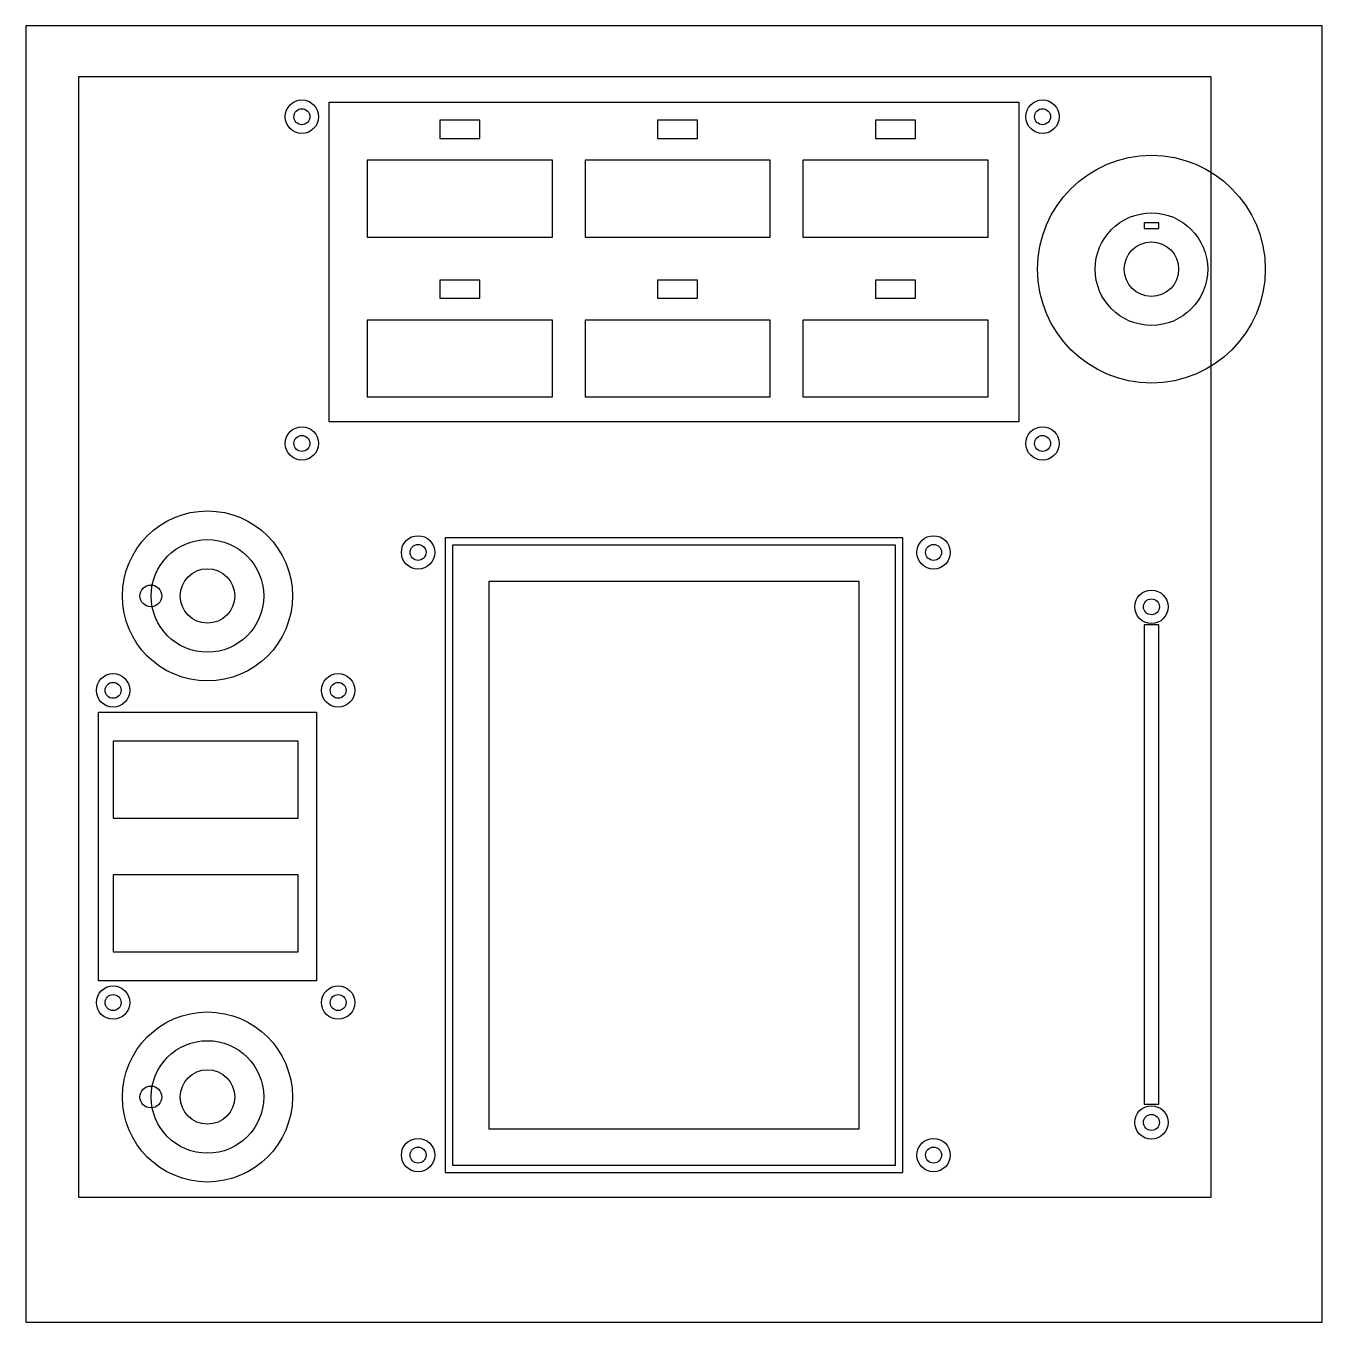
# Model space of a CAD drawing. Header units: millimetres. Extents: x 10 to 188, y 70 to 248.
import ezdxf

# ---------------------------------------------------------------- set-up
doc = ezdxf.new("R2010")
doc.units = ezdxf.units.MM
for name, color, linetype, lineweight, true_color in [('COM - Holes', 7, 'CONTINUOUS', 25, 0x000000), ('EXT - Holes', 7, 'CONTINUOUS', 25, 0x000000), ('EXT - Knob outline', 7, 'CONTINUOUS', 25, 0x000000), ('EXT - Outline', 7, 'CONTINUOUS', 25, 0x000000), ('INT - 1.5mm milling', 7, 'CONTINUOUS', 25, 0x000000), ('INT - Holes', 7, 'CONTINUOUS', 25, 0x000000), ('INT - M2 countersinks', 7, 'CONTINUOUS', 25, 0x000000), ('INT - Outline', 7, 'CONTINUOUS', 25, 0x000000)]:
    doc.layers.add(name, color=color, linetype=linetype, lineweight=lineweight, true_color=true_color)

msp = doc.modelspace()

# ---------------------------------------------------------------- linework, layer by layer
at = {"layer": 'COM - Holes'}
for p, q in [((166, 166), (164, 166)), ((164, 166), (164, 100)), ((166, 100), (166, 166)), ((164, 100), (166, 100))]:
    msp.add_line(p, q, dxfattribs=at)
at = {"layer": 'EXT - Holes'}
for p, q in [((72.5, 235.5), (67, 235.5)), ((67, 235.5), (67, 233)), ((72.5, 233), (72.5, 235.5)), ((102.5, 235.5), (97, 235.5)), ((97, 235.5), (97, 233)), ((102.5, 233), (102.5, 235.5)), ((132.5, 235.5), (127, 235.5)), ((127, 235.5), (127, 233)), ((132.5, 233), (132.5, 235.5)), ((67, 233), (72.5, 233)), ((97, 233), (102.5, 233)), ((127, 233), (132.5, 233)), ((82.5, 230), (57, 230)), ((57, 230), (57, 219.4)), ((82.5, 219.4), (82.5, 230)), ((112.5, 230), (87, 230)), ((87, 230), (87, 219.4)), ((112.5, 219.4), (112.5, 230)), ((142.5, 230), (117, 230)), ((117, 230), (117, 219.4)), ((142.5, 219.4), (142.5, 230)), ((57, 219.4), (82.5, 219.4)), ((87, 219.4), (112.5, 219.4)), ((117, 219.4), (142.5, 219.4)), ((67, 213.5), (67, 211)), ((72.5, 213.5), (67, 213.5)), ((72.5, 211), (72.5, 213.5)), ((102.5, 213.5), (97, 213.5)), ((97, 213.5), (97, 211)), ((102.5, 211), (102.5, 213.5)), ((132.5, 213.5), (127, 213.5)), ((127, 213.5), (127, 211)), ((132.5, 211), (132.5, 213.5)), ((67, 211), (72.5, 211)), ((97, 211), (102.5, 211)), ((127, 211), (132.5, 211)), ((82.5, 208), (57, 208)), ((57, 208), (57, 197.4)), ((82.5, 197.4), (82.5, 208)), ((112.5, 208), (87, 208)), ((87, 208), (87, 197.4)), ((112.5, 197.4), (112.5, 208)), ((142.5, 208), (117, 208)), ((117, 208), (117, 197.4)), ((142.5, 197.4), (142.5, 208)), ((57, 197.4), (82.5, 197.4)), ((87, 197.4), (112.5, 197.4)), ((117, 197.4), (142.5, 197.4)), ((129.75, 177), (68.75, 177)), ((68.75, 177), (68.75, 91.6)), ((129.75, 91.6), (129.75, 177)), ((47.5, 150), (22, 150)), ((22, 150), (22, 139.4)), ((47.5, 139.4), (47.5, 150)), ((22, 139.4), (47.5, 139.4)), ((47.5, 131.6), (22, 131.6)), ((22, 131.6), (22, 121)), ((47.5, 121), (47.5, 131.6)), ((22, 121), (47.5, 121)), ((68.75, 91.6), (129.75, 91.6))]:
    msp.add_line(p, q, dxfattribs=at)
for centre in [(165, 215), (35, 170), (35, 101)]:
    msp.add_circle(centre, 7.75, dxfattribs=at)
at = {"layer": 'EXT - Knob outline'}
for centre, radius in [((165, 215), 15.68), ((35, 170), 11.71), ((35, 101), 11.71)]:
    msp.add_circle(centre, radius, dxfattribs=at)
at = {"layer": 'EXT - Outline'}
for p, q in [((188.5, 248.5), (10, 248.5)), ((10, 248.5), (10, 70)), ((188.5, 70), (188.5, 248.5)), ((10, 70), (188.5, 70))]:
    msp.add_line(p, q, dxfattribs=at)
at = {"layer": 'INT - 1.5mm milling'}
for p, q in [((130.75, 178), (67.75, 178)), ((67.75, 178), (67.75, 90.6)), ((130.75, 90.6), (130.75, 178)), ((67.75, 90.6), (130.75, 90.6))]:
    msp.add_line(p, q, dxfattribs=at)
at = {"layer": 'INT - Holes'}
for p, q in [((51.75, 238), (146.75, 238)), ((51.75, 194), (51.75, 238)), ((146.75, 238), (146.75, 194)), ((166, 221.4), (164, 221.4)), ((164, 221.4), (164, 220.6)), ((166, 220.6), (166, 221.4)), ((164, 220.6), (166, 220.6)), ((146.75, 194), (51.75, 194)), ((124.75, 172), (73.75, 172)), ((73.75, 172), (73.75, 96.6)), ((124.75, 96.6), (124.75, 172)), ((20, 154), (50, 154)), ((20, 117), (20, 154)), ((50, 154), (50, 117)), ((50, 117), (20, 117)), ((73.75, 96.6), (124.75, 96.6))]:
    msp.add_line(p, q, dxfattribs=at)
for centre, radius in [((48, 236), 1.1), ((150, 236), 1.1), ((165, 215), 3.75), ((48, 191), 1.1), ((150, 191), 1.1), ((64, 176), 1.1), ((135, 176), 1.1), ((35, 170), 3.75), ((27.2, 170), 1.5), ((165, 168.5), 1.1), ((22, 157), 1.1), ((53, 157), 1.1), ((22, 114), 1.1), ((53, 114), 1.1), ((35, 101), 3.75), ((27.2, 101), 1.5), ((165, 97.5), 1.1), ((64, 93), 1.1), ((135, 93), 1.1)]:
    msp.add_circle(centre, radius, dxfattribs=at)
at = {"layer": 'INT - M2 countersinks'}
for centre in [(48, 236), (150, 236), (48, 191), (150, 191), (64, 176), (135, 176), (165, 168.5), (22, 157), (53, 157), (22, 114), (53, 114), (165, 97.5), (64, 93), (135, 93)]:
    msp.add_circle(centre, 2.3, dxfattribs=at)
at = {"layer": 'INT - Outline'}
for p, q in [((17.28, 241.54), (173.18, 241.54)), ((17.28, 87.15), (17.28, 241.54)), ((173.18, 241.54), (173.18, 87.15)), ((173.18, 87.15), (17.28, 87.15))]:
    msp.add_line(p, q, dxfattribs=at)

doc.saveas('drawing.dxf')
